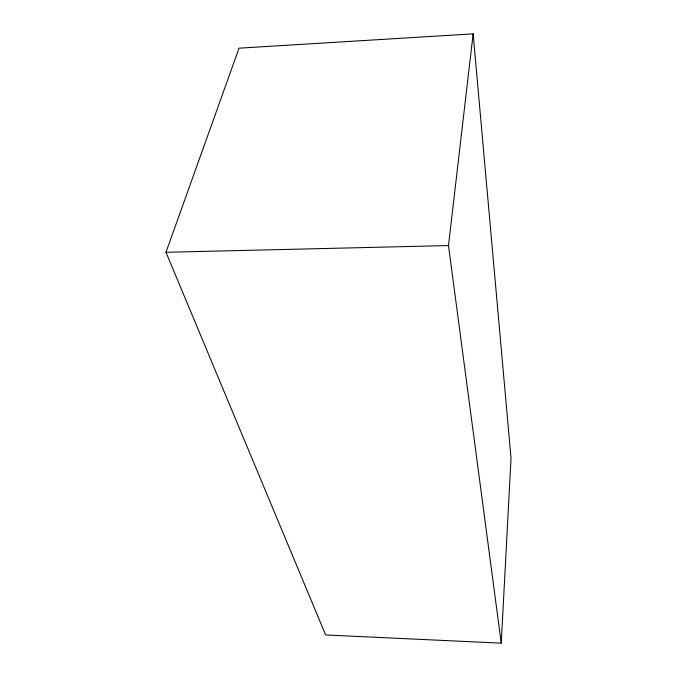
<?xml version="1.0" encoding="UTF-8"?>
<svg xmlns="http://www.w3.org/2000/svg" width="677" height="677" viewBox="0 0 677 677"><rect width="100%" height="100%" fill="white"/><g stroke="black" fill="none" stroke-linecap="round" stroke-linejoin="round"><path stroke-width="1.02" d="M501.251 643.15L511.025 458.211L473.147 33.85L239.032 48.185L165.975 252.284L325.654 634.967L501.251 643.15L448.487 245.565L473.147 33.85M165.975 252.284L448.487 245.565"/></g></svg>
